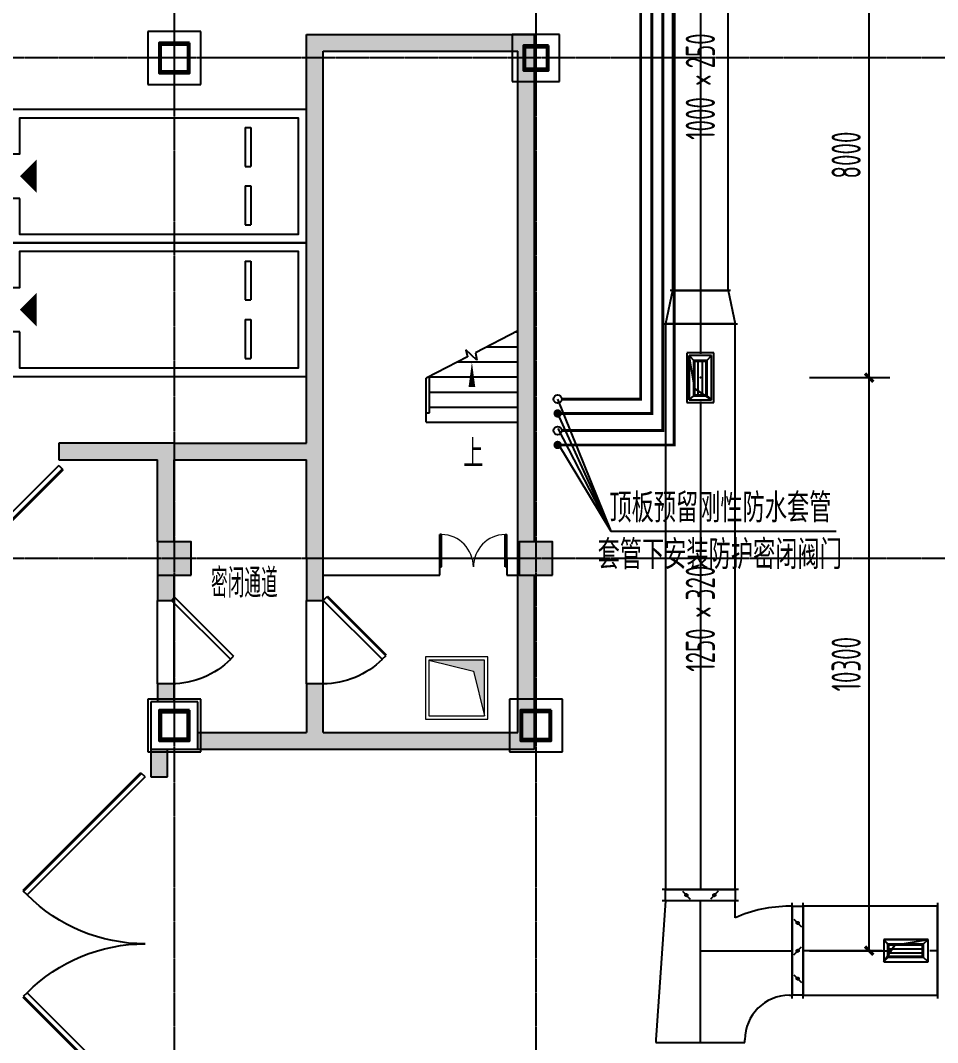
# Model space of a CAD drawing. Extents: x -20827274 to 1300756471, y -549375 to 3431892.
# Drawn here: x 50475 to 66960, y -243210 to -224835 of the extents above; entities that cross this region are included whole.
import ezdxf

# ---------------------------------------------------------------- set-up
doc = ezdxf.new("R2010")
doc.units = 0
doc.header["$LTSCALE"] = 10
for name, pattern in [('CENTER2', [1.125, 0.75, -0.125, 0.125, -0.125]), ('DASH', [0.35, 0.25, -0.1]), ('暖附图底图$0$DASH', [0.35, 0.25, -0.1]), ('暖附图底图$0$DOTE', [2.42, 2, -0.2, 0.02, -0.2])]:
    doc.linetypes.add(name, pattern=pattern)
for name, color, linetype in [('1-zs', 3, 'Continuous'), ('DIM_LEAD', 3, 'Continuous'), ('DUCT-排烟中心线', 5, 'CENTER2'), ('DUCT-排烟标注', 3, 'Continuous'), ('DUCT-排烟法兰', 4, 'Continuous'), ('DUCT-排烟管', 2, 'Continuous'), ('DUCT-排烟管立管', 2, 'Continuous'), ('DUCT-排烟管端线', 4, 'Continuous'), ('DUCT-排烟阀门', 7, 'Continuous'), ('DUCT-排风风口', 7, 'Continuous'), ('H-PIPE-空冷供水', 122, 'Continuous'), ('H-PIPE-空冷回水', 122, 'DASH'), ('H-TH_DIM', 3, 'Continuous'), ('H-VPIPE-空冷供水', 122, 'Continuous'), ('H-VPIPE-空冷回水', 122, 'DASH'), ('Hvac-Hide', 8, 'DASH'), ('PUB_HATCH', 8, 'Continuous'), ('暖附图底图$0$00-停车位', 8, 'Continuous'), ('暖附图底图$0$1-标注暖通', 8, 'Continuous'), ('暖附图底图$0$A-COLUMN', 8, 'Continuous'), ('暖附图底图$0$A-DIM_SYMB', 8, 'Continuous'), ('暖附图底图$0$A-PUB_HATCH', 8, 'Continuous'), ('暖附图底图$0$A-ROOM_NAME', 8, 'Continuous'), ('暖附图底图$0$A-STAIR', 8, 'Continuous'), ('暖附图底图$0$A-WALL', 8, 'Continuous'), ('暖附图底图$0$DOOR_FIRE', 8, 'Continuous'), ('暖附图底图$0$DOTE', 8, 'Continuous'), ('暖附图底图$0$R_人防洗消集水坑', 8, 'Continuous'), ('暖附图底图$0$S-柱', 8, 'Continuous'), ('暖附图底图$0$S-柱-填充', 8, 'Continuous'), ('暖附图底图$0$WINDOW_RF', 8, 'Continuous')]:
    doc.layers.add(name, color=color, linetype=linetype)
doc.styles.add('8B2_02', font='tssdeng.shx', dxfattribs={"width": 0.6, "bigfont": 'TSSDCHN.shx'})
doc.styles.add('8B2_02_T3', font='tssdeng.shx', dxfattribs={"width": 0.6, "bigfont": 'TSSDCHN.shx'})
doc.styles.add('TYDG_02', font='TSSDENG', dxfattribs={"width": 0.8, "bigfont": 'TSSDCHN'})
doc.styles.add('暖附图底图$0$8B2_02', font='tssdeng.shx', dxfattribs={"width": 0.6, "bigfont": 'TSSDCHN.shx'})
doc.styles.add('暖附图底图$0$_TCH_DIM', font='SIMPLEX', dxfattribs={"bigfont": 'GBCBIG'})
doc.dimstyles.new('_TCH_ARCH&&150', dxfattribs={"dimtxt": 525, "dimasz": 150, "dimexe": 375, "dimexo": 450, "dimgap": 150, "dimtad": 1, "dimdec": 0, "dimrnd": 50, "dimzin": 0, "dimdsep": 46, "dimtxsty": '8B2_02_T3', "dimblk": 'ARCHTICK', "dimcen": 0.09, "dimclrt": 7, "dimazin": 2, "dimtfac": 1, "dimtdec": 0, "dimtix": 1, "dimtmove": 2, "dimatfit": 3, "dimfxl": 0, "dimtolj": 1, "dimtzin": 0, "dimarcsym": 0})

# ---------------------------------------------------------------- blocks, each defined once
blk = doc.blocks.new('$风口$00000108')
for p, q in [((-250, 135), (-190, 75)), ((-250, -135), (-250, 135)), ((250, 135), (200, 75)), ((250, 135), (250, -135)), ((200, 25), (-190, 25)), ((-250, -135), (-190, -75)), ((200, -25), (-190, -25)), ((200, -75), (250, -135)), ((250, -135), (-250, -135))]:
    blk.add_line(p, q)
at = {"linetype": 'Continuous'}
blk.add_line((250, 135), (-250, 135), dxfattribs=at)
at = {"lineweight": 40}
for p, q in [((-190, 75), (200, 75)), ((-190, -75), (-190, 75)), ((200, 75), (200, -75)), ((-190, -75), (200, -75))]:
    blk.add_line(p, q, dxfattribs=at)
blk = doc.blocks.new('暖附图底图$0$车位2400x5300')
at = {"layer": '暖附图底图$0$00-停车位', "color": 251}
for p, q in [((-875, -1000), (-175, -1000)), ((-875, -1100), (-875, -1000)), ((-875, -1100), (-175, -1100)), ((-175, -1100), (-175, -1000)), ((175, -1000), (875, -1000)), ((175, -1100), (175, -1000)), ((175, -1100), (875, -1100)), ((875, -1100), (875, -1000)), ((400, -5300), (-400, -5300))]:
    blk.add_line(p, q, dxfattribs=at)
blk.add_lwpolyline([(400, -5150), (400, -5300), (1200, -5300), (1200, 0), (-1200, 0), (-1200, -5300), (-400, -5300), (-400, -5150), (-1050, -5150), (-1050, -150), (1050, -150), (1050, -5150), (400, -5150)], dxfattribs=at)
blk.add_lwpolyline([(0, -5150, 0, 600, 0), (0, -4850, 600, 600, 0)], format="xyseb", dxfattribs=at)
blk = doc.blocks.new('暖附图底图$0$洗消污水集水坑')
at = {"layer": '暖附图底图$0$R_人防洗消集水坑', "lineweight": 15}
h = blk.add_hatch(color=256, dxfattribs=at)
h.dxf.hatch_style = 1
h.paths.add_polyline_path([(161254, 16997), (162054, 17197), (161054, 17197), (161054, 16197)])
for points in [[(162114, 17257), (160994, 17257), (160994, 16137), (162114, 16137)], [(162054, 17197), (161054, 17197), (161054, 16197), (162054, 16197)]]:
    blk.add_lwpolyline(points, close=True, dxfattribs=at)
blk.add_lwpolyline([(161054, 16197), (161254, 16997), (162054, 17197)], dxfattribs=at)
blk = doc.blocks.new('暖附图底图$0$洗消坑')
at = {"layer": '暖附图底图$0$R_人防洗消集水坑', "lineweight": 15, "rotation": 270}
blk.add_blockref('暖附图底图$0$洗消污水集水坑', (108828, -200121), dxfattribs=at)
blk = doc.blocks.new('暖附图底图$0$A$C7EFF042E')
at = {"layer": '暖附图底图$0$A-COLUMN', "color": 6}
for p, q in [((36725, -44775), (35775, -44775)), ((35775, -44775), (35775, -45725)), ((36725, -45725), (36725, -44775)), ((43175, -44825), (42325, -44825)), ((42325, -44825), (42325, -45675)), ((43175, -45675), (43175, -44825)), ((35775, -45725), (36725, -45725)), ((42325, -45675), (43175, -45675)), ((36725, -56775), (35775, -56775)), ((35775, -56775), (35775, -57725)), ((36725, -57725), (36725, -56775)), ((43225, -56775), (42275, -56775)), ((42275, -56775), (42275, -57725)), ((43225, -57725), (43225, -56775)), ((35775, -57725), (36725, -57725)), ((42275, -57725), (43225, -57725))]:
    blk.add_line(p, q, dxfattribs=at)
at = {"layer": '暖附图底图$0$S-柱', "color": 6, "lineweight": 35}
for points in [[(36525, -44975), (35975, -44975), (35975, -45525), (36525, -45525)], [(36525, -44975), (35975, -44975), (35975, -45525), (36525, -45525)], [(42975, -45025), (42525, -45025), (42525, -45475), (42975, -45475)], [(42975, -45025), (42525, -45025), (42525, -45475), (42975, -45475)], [(36525, -56975), (35975, -56975), (35975, -57525), (36525, -57525)], [(36525, -56975), (35975, -56975), (35975, -57525), (36525, -57525)], [(43025, -56975), (42475, -56975), (42475, -57525), (43025, -57525)], [(43025, -56975), (42475, -56975), (42475, -57525), (43025, -57525)]]:
    blk.add_lwpolyline(points, close=True, dxfattribs=at)
at = {"layer": '暖附图底图$0$S-柱-填充', "color": 6, "lineweight": 35}
for points in [[(36495, -45495), (36005, -45495), (36005, -45005), (36495, -45005)], [(42945, -45445), (42555, -45445), (42555, -45055), (42945, -45055)], [(36495, -57495), (36005, -57495), (36005, -57005), (36495, -57005)], [(42995, -57495), (42505, -57495), (42505, -57005), (42995, -57005)]]:
    blk.add_lwpolyline(points, close=True, dxfattribs=at)
blk = doc.blocks.new('暖附图底图$0$$DorLib2D$00000084')
for p, q in [((-0.207, 0.807), (-0.16, 0.854)), ((0.5, 0.1), (-0.207, 0.807)), ((0.5, 0.1), (0.547, 0.147))]:
    blk.add_line(p, q)
at = {"const_width": 0.0333}
blk.add_lwpolyline([(0.547, 0.147), (-0.16, 0.854)], dxfattribs=at)
blk.add_arc((0.5, 0.1), 1, 135, 180)
blk = doc.blocks.new('_FZH')
blk.add_lwpolyline([(-0.5, -0.5), (0.5, -0.5), (0.5, 0.5), (-0.5, 0.5)], close=True)
at = {"layer": 'PUB_HATCH'}
blk.add_solid([(-0.5, -0.5), (0.5, -0.5), (-0.5, 0.5), (0.5, 0.5)], dxfattribs=at)
blk = doc.blocks.new('暖附图底图$0$$DorLib2D$00000002')
for p, q in [((-0.5, 0), (-0.5, 0.4875)), ((-0.475, 0.4875), (-0.5, 0.4875)), ((-0.475, 0), (-0.475, 0.4875)), ((0.475, 0), (0.475, 0.4875)), ((0.475, 0.4875), (0.5, 0.4875)), ((0.5, 0), (0.5, 0.4875)), ((-0.5, 0), (-0.475, 0)), ((0.5, 0), (0.475, 0))]:
    blk.add_line(p, q)
at = {"lineweight": 13}
for centre, start, end in [((-0.4875, 0), 0, 88.53072), ((0.4875, 0), 91.46928, 180)]:
    blk.add_arc(centre, 0.4875, start, end, dxfattribs=at)
blk = doc.blocks.new('暖附图底图$0$$DorLib2D$00000091')
for p, q in [((-0.1464, 0.3952), (-0.1582, 0.407)), ((0.1464, 0.3952), (0.1582, 0.407)), ((-0.5, 0.0417), (-0.1464, 0.3952)), ((0.5, 0.0417), (0.1464, 0.3952)), ((-0.5, 0.0417), (-0.5118, 0.0535)), ((0.5, 0.0417), (0.5118, 0.0535))]:
    blk.add_line(p, q)
at = {"const_width": 0.00833}
for points in [[(-0.5118, 0.0535), (-0.1582, 0.407)], [(0.5118, 0.0535), (0.1582, 0.407)]]:
    blk.add_lwpolyline(points, dxfattribs=at)
for centre, start, end in [((-0.5, 0.0417), 0, 45), ((0.5, 0.0417), 135, 180)]:
    blk.add_arc(centre, 0.5, start, end)
blk = doc.blocks.new('暖附图底图$0$$DorLib2D$00000081')
for p, q in [((-0.207, 0.774), (-0.169, 0.811)), ((0.5, 0.067), (-0.207, 0.774)), ((0.538, 0.104), (-0.169, 0.811)), ((0.5, 0.067), (0.538, 0.104))]:
    blk.add_line(p, q)
blk.add_arc((0.5, 0.067), 1, 135, 180)
blk = doc.blocks.new('暖附图底图$0$AFSFCS')
at = {"layer": '暖附图底图$0$A-PUB_HATCH'}
for points in [[(55616.4, -225085.4), (55916.4, -225385.4), (59416.4, -225385.4), (59716.4, -225085.4)], [(55716.4, -232602.1), (55916.4, -232635.4), (55916.4, -225385.4), (55616.4, -225085.4), (55616.4, -232435.4)], [(59441.4, -234510.4), (59441.4, -234210.4), (59716.4, -234210.4), (59716.4, -225085.4), (59416.4, -225385.4), (59416.4, -234510.4)], [(53241.4, -232435.4), (51166.4, -232435.4), (51166.4, -232735.4), (52941.4, -232735.4), (53141.4, -232635.4)], [(53141.4, -232635.4), (53241.4, -232735.4), (55616.4, -232735.4), (55716.4, -232602.1), (55616.4, -232435.4), (53241.4, -232435.4)], [(55616.4, -234510.4), (55916.4, -234510.4), (55916.4, -232635.4), (55716.4, -232602.1), (55616.4, -232735.4)], [(52941.4, -234210.4), (53241.4, -234210.4), (53241.4, -232735.4), (53141.4, -232635.4), (52941.4, -232735.4)], [(55616.4, -234510.4), (55616.4, -235260.4), (55916.4, -235260.4), (55916.4, -234510.4)], [(59716.4, -234810.4), (59441.4, -234810.4), (59441.4, -234510.4), (59416.4, -234510.4), (59416.4, -237635.4), (59716.4, -237935.4)], [(53241.4, -234810.4), (52941.4, -234810.4), (52941.4, -235260.4), (53241.4, -235260.4)], [(52941.4, -237085.4), (53241.4, -237085.4), (53241.4, -236760.4), (52941.4, -236760.4)], [(55916.4, -237635.4), (55916.4, -236760.4), (55616.4, -236760.4), (55616.4, -237635.4), (55783.1, -237735.4)], [(53666.4, -237635.4), (53666.4, -237935.4), (55816.4, -237935.4), (55783.1, -237735.4), (55616.4, -237635.4)], [(55783.1, -237735.4), (55816.4, -237935.4), (59716.4, -237935.4), (59416.4, -237635.4), (55916.4, -237635.4)], [(53116.4, -237935.4), (52816.4, -237935.4), (52816.4, -238435.4), (53116.4, -238435.4)]]:
    blk.add_hatch(color=256, dxfattribs=at).paths.add_polyline_path(points)
at = {"layer": '暖附图底图$0$A-COLUMN'}
for p, q in [((53666.4, -237085.4), (52816.4, -237085.4)), ((52816.4, -237085.4), (52816.4, -237935.4)), ((53666.4, -237935.4), (53666.4, -237085.4)), ((52816.4, -237935.4), (53666.4, -237935.4))]:
    blk.add_line(p, q, dxfattribs=at)
at = {"layer": '暖附图底图$0$A-COLUMN', "const_width": 20}
blk.add_lwpolyline([(53016.4, -237735.4), (53016.4, -237285.4), (53466.4, -237285.4), (53466.4, -237735.4)], close=True, dxfattribs=at)
at = {"layer": '暖附图底图$0$A-DIM_SYMB', "color": 3}
blk.add_lwpolyline([(58590.2, -232190.4, 0, 0, 0), (58590.2, -230975.4, 0, 120, 0), (58590.2, -231425.4, 0, 0, 0)], format="xyseb", dxfattribs=at)
at = {"layer": '暖附图底图$0$A-STAIR', "color": 3}
for p, q in [((59415.2, -230415.5), (58652.4, -230808.4)), ((59415.2, -232055.4), (59415.2, -230415.5)), ((59376.7, -230435.4), (59415.2, -230435.4)), ((58681, -230940.3), (58483.5, -230757.8)), ((58483.5, -230757.8), (58510.4, -230881.5)), ((58852.4, -230705.4), (59415.2, -230705.4)), ((58510.4, -230881.5), (57765.2, -231265.3)), ((58652.4, -230808.4), (58681, -230940.3)), ((58328.1, -230975.4), (59415.2, -230975.4)), ((57765.2, -231890.4), (57765.2, -231265.3)), ((57765.2, -231890.4), (57765.2, -231265.3)), ((57825.2, -231890.4), (57825.2, -231234.4)), ((57825.2, -231245.4), (59415.2, -231245.4)), ((57825.2, -231515.4), (59415.2, -231515.4)), ((57765.2, -232055.4), (57765.2, -231890.4)), ((57765.2, -231890.4), (57825.2, -231890.4)), ((57825.2, -231785.4), (59415.2, -231785.4)), ((57765.2, -232055.4), (59415.2, -232055.4))]:
    blk.add_line(p, q, dxfattribs=at)
at = {"layer": '暖附图底图$0$A-WALL'}
for p, q in [((55616.4, -225085.4), (59716.4, -225085.4)), ((55616.4, -232435.4), (55616.4, -225085.4)), ((59716.4, -234210.4), (59716.4, -225085.4)), ((55916.4, -225385.4), (59416.4, -225385.4)), ((55916.4, -232635.4), (55916.4, -225385.4)), ((59416.4, -234510.4), (59416.4, -225385.4)), ((53241.4, -232435.4), (51166.4, -232435.4)), ((51166.4, -232435.4), (51166.4, -232735.4)), ((53241.4, -232435.4), (55616.4, -232435.4)), ((51166.4, -232735.4), (52941.4, -232735.4)), ((52941.4, -234210.4), (52941.4, -232735.4)), ((53241.4, -234210.4), (53241.4, -232735.4)), ((53241.4, -232735.4), (55616.4, -232735.4)), ((55616.4, -234510.4), (55616.4, -232735.4)), ((55916.4, -234510.4), (55916.4, -232635.4)), ((55616.4, -234510.4), (55616.4, -235260.4)), ((55916.4, -235260.4), (55916.4, -234510.4)), ((58016.4, -234510.4), (55916.4, -234510.4)), ((58016.4, -234810.4), (58016.4, -234510.4)), ((59416.4, -234510.4), (59216.4, -234510.4)), ((59216.4, -234510.4), (59216.4, -234810.4)), ((59416.4, -237635.4), (59416.4, -234510.4)), ((52941.4, -234810.4), (52941.4, -235260.4)), ((53241.4, -235260.4), (53241.4, -234810.4)), ((55916.4, -234810.4), (58016.4, -234810.4)), ((59216.4, -234810.4), (59416.4, -234810.4)), ((59716.4, -237935.4), (59716.4, -234810.4)), ((52941.4, -235260.4), (53241.4, -235260.4)), ((55616.4, -235260.4), (55916.4, -235260.4)), ((53241.4, -236760.4), (52941.4, -236760.4)), ((52941.4, -236760.4), (52941.4, -237085.4)), ((53241.4, -237085.4), (53241.4, -236760.4)), ((55916.4, -236760.4), (55616.4, -236760.4)), ((55616.4, -236760.4), (55616.4, -237635.4)), ((55916.4, -237635.4), (55916.4, -236760.4)), ((53666.4, -237635.4), (55616.4, -237635.4)), ((55916.4, -237635.4), (59416.4, -237635.4)), ((52816.4, -237935.4), (52816.4, -238435.4)), ((53116.4, -238435.4), (53116.4, -237935.4)), ((53666.4, -237935.4), (55816.4, -237935.4)), ((55816.4, -237935.4), (59716.4, -237935.4)), ((52816.4, -238435.4), (53116.4, -238435.4))]:
    blk.add_line(p, q, dxfattribs=at)
at = {"layer": '暖附图底图$0$DOTE', "color": 16, "linetype": '暖附图底图$0$DOTE', "ltscale": 1.5}
for p, q in [((53241.4, -155629.3), (53241.4, -385768.2)), ((59741.4, -155629.3), (59741.4, -385768.2)), ((145070.3, -225510.4), (4332, -225510.4)), ((145070.3, -234510.4), (16241.4, -234510.4))]:
    blk.add_line(p, q, dxfattribs=at)
at = {"layer": '暖附图底图$0$WINDOW_RF'}
for p, q in [((52941.4, -236760.4, 150), (52941.4, -235260.4, 150)), ((53241.4, -236760.4, 150), (53241.4, -235260.4, 150)), ((55616.4, -236760.4, 150), (55616.4, -235260.4, 150)), ((55916.4, -236760.4, 150), (55916.4, -235260.4, 150))]:
    blk.add_line(p, q, dxfattribs=at)
for name, p in [('暖附图底图$0$洗消坑', (-67208.6, 124839.6)), ('暖附图底图$0$A$C7EFF042E', (16991.4, -180260.4))]:
    blk.add_blockref(name, p)
at = {"layer": '暖附图底图$0$00-停车位', "rotation": 270}
for p in [(55616.4, -227635.4), (55616.4, -230035.4)]:
    blk.add_blockref('暖附图底图$0$车位2400x5300', p, dxfattribs=at)
at = {"layer": '暖附图底图$0$A-COLUMN', "xscale": 600, "yscale": 600, "zscale": 600, "rotation": 90}
for p in [(53241.4, -234510.4), (59741.4, -234510.4)]:
    blk.add_blockref('_FZH', p, dxfattribs=at)
at = {"layer": '暖附图底图$0$DOOR_FIRE', "xscale": 1200, "yscale": 1200, "zscale": 300}
blk.add_blockref('暖附图底图$0$$DorLib2D$00000002', (58616.4, -234660.4), dxfattribs=at)
at = {"layer": '暖附图底图$0$WINDOW_RF', "xscale": -6000, "yscale": -6000, "zscale": 300}
blk.add_blockref('暖附图底图$0$$DorLib2D$00000091', (48166.4, -232585.4), dxfattribs=at)
at = {"layer": '暖附图底图$0$WINDOW_RF', "zscale": 300, "rotation": 90}
for name, p, xscale, yscale in [('暖附图底图$0$$DorLib2D$00000084', (55766.4, -236010.4), 1500, -1500), ('暖附图底图$0$$DorLib2D$00000081', (53091.4, -236010.4), 1500, -1500), ('暖附图底图$0$$DorLib2D$00000091', (52966.4, -241435.4), -6000, 6000)]:
    blk.add_blockref(name, p, dxfattribs=dict(at, xscale=xscale, yscale=yscale))
at = {"layer": '暖附图底图$0$A-DIM_SYMB', "color": 7, "style": '暖附图底图$0$_TCH_DIM'}
blk.add_text('上', height=506.4, dxfattribs=at).set_placement((58433.9, -232872.9))
at = {"layer": '暖附图底图$0$A-ROOM_NAME', "style": '暖附图底图$0$8B2_02', "width": 0.6}
blk.add_text('密闭通道', height=525, dxfattribs=at).set_placement((53901.6, -235214.1))
blk = doc.blocks.new('暖附图底图')
at = {"layer": '暖附图底图$0$1-标注暖通', "linetype": '暖附图底图$0$DASH'}
blk.add_blockref('暖附图底图$0$AFSFCS', (500000, 0), dxfattribs=at)
blk = doc.blocks.new('_ArchTick')
at = {"color": 0, "linetype": 'ByBlock', "const_width": 0.4}
blk.add_lwpolyline([(-0.5, -0.5), (0.5, 0.5)], dxfattribs=at)
blk = doc.blocks.new('*D1122')
at = {"layer": 'Defpoints', "color": 0, "transparency": 16777216}
for p in [(64208, -231256), (65730, -231256), (64208, -241560)]:
    blk.add_point(p, dxfattribs=at)
at = {"layer": 'H-TH_DIM', "color": 0, "lineweight": -2, "transparency": 16777216}
for p, q in [((64658, -231256), (66105, -231256)), ((65730, -241560), (65730, -231256)), ((64658, -241560), (66105, -241560))]:
    blk.add_line(p, q, dxfattribs=at)
at = {"layer": 'H-TH_DIM', "color": 0, "lineweight": -2, "transparency": 16777216, "xscale": 150, "yscale": 150, "zscale": 150}
for p, rotation in [((65730, -231256), 90), ((65730, -241560), 270)]:
    blk.add_blockref('_ArchTick', p, dxfattribs=dict(at, rotation=rotation))
at = {"layer": 'H-TH_DIM', "color": 7, "transparency": 16777216, "insert": (65317, -236408), "char_height": 525, "attachment_point": 5, "rotation": 90, "style": '8B2_02_T3'}
blk.add_mtext('\\A1;10300', dxfattribs=at)
blk = doc.blocks.new('*D1123')
at = {"layer": 'Defpoints', "color": 0, "transparency": 16777216}
for p in [(64208, -223256), (65730, -223256), (64208, -231256)]:
    blk.add_point(p, dxfattribs=at)
at = {"layer": 'H-TH_DIM', "color": 0, "lineweight": -2, "transparency": 16777216}
for p, q in [((64658, -223256), (66105, -223256)), ((65730, -231256), (65730, -223256)), ((64658, -231256), (66105, -231256))]:
    blk.add_line(p, q, dxfattribs=at)
at = {"layer": 'H-TH_DIM', "color": 0, "lineweight": -2, "transparency": 16777216, "xscale": 150, "yscale": 150, "zscale": 150}
for p, rotation in [((65730, -223256), 90), ((65730, -231256), 270)]:
    blk.add_blockref('_ArchTick', p, dxfattribs=dict(at, rotation=rotation))
at = {"layer": 'H-TH_DIM', "color": 7, "transparency": 16777216, "insert": (65317, -227256), "char_height": 525, "attachment_point": 5, "rotation": 90, "style": '8B2_02_T3'}
blk.add_mtext('\\A1;8000', dxfattribs=at)

msp = doc.modelspace()

# ---------------------------------------------------------------- hatches: boundary and pattern name
at = {"layer": 'H-PIPE-空冷供水', "linetype": 'Continuous'}
for points in [[(61624, -231641.7), (61624, -231668), (61650.3, -231668)], [(61624, -231641.7), (61650.3, -231641.7), (61650.3, -231668)], [(62024, -232207.8), (62024, -232234), (62050.3, -232234)], [(62024, -232207.8), (62050.3, -232207.8), (62050.3, -232234)]]:
    msp.add_hatch(color=256, dxfattribs=at).paths.add_polyline_path(points)
at = {"layer": 'H-PIPE-空冷回水', "linetype": 'DASH'}
for points in [[(61824, -231901.3), (61824, -231927.6), (61850.3, -231927.6)], [(61824, -231901.3), (61850.3, -231901.3), (61850.3, -231927.6)], [(62224, -232467.4), (62224, -232493.6), (62250.3, -232493.6)], [(62224, -232467.4), (62250.3, -232467.4), (62250.3, -232493.6)]]:
    msp.add_hatch(color=256, dxfattribs=at).paths.add_polyline_path(points)
at = {"layer": 'H-VPIPE-空冷回水', "linetype": 'DASH'}
for points in [[(60206.4, -231901.3), (60204.7, -231885.7), (60199.9, -231870.8), (60192, -231857.2), (60181.6, -231845.6), (60168.9, -231836.4), (60154.5, -231830), (60139.2, -231826.7), (60123.5, -231826.7), (60108.2, -231830), (60093.9, -231836.4), (60081.2, -231845.6), (60070.7, -231857.2), (60062.9, -231870.8), (60058, -231885.7), (60056.4, -231901.3), (60058, -231916.9), (60062.9, -231931.8), (60070.7, -231945.4), (60081.2, -231957), (60093.9, -231966.3), (60108.2, -231972.6), (60123.5, -231975.9), (60139.2, -231975.9), (60154.5, -231972.6), (60168.9, -231966.3), (60181.6, -231957), (60192, -231945.4), (60199.9, -231931.8), (60204.7, -231916.9)], [(60206.4, -232467.4), (60204.7, -232451.8), (60199.9, -232436.9), (60192, -232423.3), (60181.6, -232411.6), (60168.9, -232402.4), (60154.5, -232396), (60139.2, -232392.8), (60123.5, -232392.8), (60108.2, -232396), (60093.9, -232402.4), (60081.2, -232411.6), (60070.7, -232423.3), (60062.9, -232436.9), (60058, -232451.8), (60056.4, -232467.4), (60058, -232483), (60062.9, -232497.9), (60070.7, -232511.4), (60081.2, -232523.1), (60093.9, -232532.3), (60108.2, -232538.7), (60123.5, -232541.9), (60139.2, -232541.9), (60154.5, -232538.7), (60168.9, -232532.3), (60181.6, -232523.1), (60192, -232511.4), (60199.9, -232497.9), (60204.7, -232483)]]:
    msp.add_hatch(color=256, dxfattribs=at).paths.add_polyline_path(points)

# ---------------------------------------------------------------- linework, layer by layer
at = {"layer": 'DIM_LEAD'}
for p, q in [((60131.4, -231641.7), (61085.4, -234017.5)), ((60131.4, -231901.3), (61085.4, -234017.5)), ((60134.3, -232172.5), (61085.4, -234017.5)), ((60131.4, -232426.2), (61085.4, -234017.5)), ((61085.4, -234017.5), (65139.1, -234017.5))]:
    msp.add_line(p, q, dxfattribs=at)
at = {"layer": 'DUCT-排烟中心线'}
for p, q in [((62696.3, -223686.2), (62696.3, -229689.7)), ((62696.3, -229689.9), (62696.3, -230289.9)), ((62696.3, -230290.1), (62696.3, -230826.2)), ((62696.3, -231686.2), (62696.3, -240460)), ((62696.3, -241560.4), (62696.3, -240660.4)), ((62696.3, -243210.4), (62696.3, -241560.4)), ((62696.3, -241560.4), (64346.3, -241560.4)), ((65963.9, -241560.4), (64546.7, -241560.4)), ((66959.9, -241560.4), (66823.9, -241560.4))]:
    msp.add_line(p, q, dxfattribs=at)
at = {"layer": 'DUCT-排烟法兰'}
for p, q in [((63241.3, -229689.8), (62151.3, -229689.8)), ((62026.3, -230290), (63366.3, -230290)), ((63381.3, -240460.1), (62011.3, -240460.1)), ((63381.3, -240660.3), (62011.3, -240660.3)), ((64346.4, -242420.4), (64346.4, -240700.4)), ((64546.6, -242420.4), (64546.6, -240700.4)), ((66960, -240700.4), (66960, -242420.4))]:
    msp.add_line(p, q, dxfattribs=at)
at = {"layer": 'DUCT-排烟法兰', "color": 18, "true_color": 0x000000}
for p in [(62696.3, -229689.7, 500), (62696.3, -229689.9, 500), (62696.3, -230289.9, 500), (62696.3, -230290.1, 500), (62696.3, -231256.2, -0.1), (62696.3, -231256.2, 0.1), (62696.3, -240460, 500), (62696.3, -240460.2, 500), (62696.3, -240660.2, 500), (62696.3, -240660.4, 500), (64346.3, -241560.4, 500), (64346.5, -241560.4, 500), (64546.5, -241560.4, 500), (64546.7, -241560.4, 500), (66959.9, -241560.4, 500), (62696.3, -243210.4, 500)]:
    msp.add_point(p, dxfattribs=at)
at = {"layer": 'DUCT-排烟管'}
for p, q in [((62196.3, -222334.4), (62196.3, -229689.7)), ((63196.3, -229689.7), (63196.3, -222334.4)), ((62196.3, -229689.9), (62071.3, -230289.9)), ((62196.3, -229689.7), (63196.3, -229689.7)), ((63196.3, -229689.9), (63321.3, -230289.9)), ((62071.3, -230290.1), (62071.3, -240460)), ((63321.3, -230290.1), (62071.3, -230290.1)), ((63321.3, -240460), (63321.3, -230290.1)), ((62071.3, -240460), (63321.3, -240460)), ((62071.3, -240660.2), (62071.3, -240460.2)), ((63321.3, -240460.2), (63321.3, -240660.2)), ((62071.3, -240660.4), (61896.3, -243160.4)), ((63321.3, -240967.4), (63321.3, -240660.4)), ((64346.3, -240760.4), (64296.3, -240760.4)), ((64346.5, -240760.4), (64546.5, -240760.4)), ((66959.9, -240760.4), (64546.7, -240760.4)), ((64546.7, -240760.4), (64546.7, -242360.4)), ((66959.9, -242360.4), (66959.9, -240760.4)), ((64296.3, -242360.4), (64346.3, -242360.4)), ((64546.5, -242360.4), (64346.5, -242360.4)), ((64546.7, -242360.4), (66959.9, -242360.4)), ((61896.3, -243160.4), (61896.3, -243210.4)), ((63496.3, -243210.4), (63496.3, -243160.4))]:
    msp.add_line(p, q, dxfattribs=at)
for radius, end in [(2400, 113.96948), (800, 180)]:
    msp.add_arc((64296.3, -243160.4), radius, 90, end, dxfattribs=at)
at = {"layer": 'DUCT-排烟管', "color": 18, "true_color": 0x000000}
for p in [(62696.3, -229689.9, 500), (62696.3, -230289.9, 500), (62696.3, -240660.4, 500), (64346.3, -241560.4, 500), (62696.3, -243210.4, 500)]:
    msp.add_point(p, dxfattribs=at)
at = {"layer": 'DUCT-排烟管立管'}
for p, q in [((62896.3, -230856.2), (62496.3, -230856.2)), ((62496.3, -230856.2), (62496.3, -231656.2)), ((62896.3, -231656.2), (62896.3, -230856.2)), ((62496.3, -231656.2), (62896.3, -231656.2)), ((66793.9, -241360.4), (65993.9, -241360.4)), ((65993.9, -241360.4), (65993.9, -241760.4)), ((66793.9, -241760.4), (66793.9, -241360.4)), ((65993.9, -241760.4), (66793.9, -241760.4))]:
    msp.add_line(p, q, dxfattribs=at)
at = {"layer": 'DUCT-排烟管端线'}
for p, q in [((63196.3, -229689.9), (62196.3, -229689.9)), ((62071.3, -230289.9), (63321.3, -230289.9)), ((62596.3, -231456.2), (62496.3, -230856.2)), ((62896.3, -231656.2), (62596.3, -231456.2)), ((63321.3, -240460.2), (62071.3, -240460.2)), ((63321.3, -240660.2), (62071.3, -240660.2)), ((63321.3, -240660.4), (62071.3, -240660.4)), ((64346.3, -242360.4), (64346.3, -240760.4)), ((64346.5, -240760.4), (64346.5, -242360.4)), ((64546.5, -240760.4), (64546.5, -242360.4)), ((66193.9, -241460.4), (66793.9, -241360.4)), ((65993.9, -241760.4), (66193.9, -241460.4)), ((61896.3, -243210.4), (63496.3, -243210.4))]:
    msp.add_line(p, q, dxfattribs=at)
at = {"layer": 'DUCT-排烟阀门'}
for p, q in [((62376.3, -240490.2), (62516.3, -240630.2)), ((63016.3, -240490.2), (62876.3, -240630.2)), ((62424.2, -240558.2), (62424.9, -240554.1)), ((62424.2, -240562.2), (62424.2, -240558.2)), ((62424.9, -240566.3), (62424.2, -240562.2)), ((62424.9, -240554.1), (62426.4, -240550.3)), ((62426.4, -240570.1), (62424.9, -240566.3)), ((62426.4, -240550.3), (62428.6, -240546.9)), ((62428.6, -240573.6), (62426.4, -240570.1)), ((62428.6, -240546.9), (62431.3, -240543.8)), ((62431.3, -240576.6), (62428.6, -240573.6)), ((62431.3, -240543.8), (62434.6, -240541.4)), ((62431.3, -240559.5), (62431.7, -240556.7)), ((62431.4, -240562.3), (62431.3, -240559.5)), ((62434.6, -240579), (62431.3, -240576.6)), ((62432.1, -240565.1), (62431.4, -240562.3)), ((62431.7, -240556.7), (62432.6, -240554)), ((62433.3, -240567.7), (62432.1, -240565.1)), ((62432.6, -240554), (62434, -240551.5)), ((62434.9, -240570), (62433.3, -240567.7)), ((62434, -240551.5), (62435.9, -240549.3)), ((62434.6, -240541.4), (62438.3, -240539.5)), ((62438.3, -240580.9), (62434.6, -240579)), ((62437, -240572), (62434.9, -240570)), ((62435.5, -240559.7), (62435.8, -240557.7)), ((62435.6, -240561.7), (62435.5, -240559.7)), ((62436.1, -240563.7), (62435.6, -240561.7)), ((62435.8, -240557.7), (62436.5, -240555.7)), ((62435.9, -240549.3), (62438.1, -240547.6)), ((62437, -240565.6), (62436.1, -240563.7)), ((62436.5, -240555.7), (62437.5, -240554)), ((62438.1, -240567.2), (62437, -240565.6)), ((62439.4, -240573.5), (62437, -240572)), ((62437.5, -240554), (62438.9, -240552.4)), ((62438.1, -240547.6), (62440.7, -240546.3)), ((62439.6, -240568.6), (62438.1, -240567.2)), ((62438.3, -240539.5), (62442.2, -240538.4)), ((62442.2, -240582), (62438.3, -240580.9)), ((62438.9, -240552.4), (62440.5, -240551.2)), ((62442, -240574.6), (62439.4, -240573.5)), ((62441.3, -240569.7), (62439.6, -240568.6)), ((62440.5, -240551.2), (62442.3, -240550.2)), ((62440.7, -240546.3), (62443.4, -240545.5)), ((62443.2, -240570.5), (62441.3, -240569.7)), ((62444.8, -240575.1), (62442, -240574.6)), ((62442.2, -240538.4), (62446.3, -240538)), ((62446.3, -240582.4), (62442.2, -240582)), ((62442.3, -240550.2), (62444.2, -240549.7)), ((62445.2, -240570.9), (62443.2, -240570.5)), ((62443.4, -240545.5), (62446.3, -240545.2)), ((62444.2, -240549.7), (62446.3, -240549.5)), ((62447.7, -240575.1), (62444.8, -240575.1)), ((62447.3, -240570.9), (62445.2, -240570.9)), ((62446.3, -240538), (62450.3, -240538.4)), ((62446.3, -240545.2), (62449.1, -240545.5)), ((62446.3, -240549.5), (62448.3, -240549.7)), ((62450.3, -240582), (62446.3, -240582.4)), ((62449.3, -240570.5), (62447.3, -240570.9)), ((62450.5, -240574.6), (62447.7, -240575.1)), ((62448.3, -240549.7), (62450.2, -240550.2)), ((62449.1, -240545.5), (62451.8, -240546.3)), ((62451.2, -240569.7), (62449.3, -240570.5)), ((62450.2, -240550.2), (62452.1, -240551.2)), ((62450.3, -240538.4), (62454.3, -240539.5)), ((62454.3, -240580.9), (62450.3, -240582)), ((62453.1, -240573.5), (62450.5, -240574.6)), ((62452.9, -240568.6), (62451.2, -240569.7)), ((62451.8, -240546.3), (62454.4, -240547.6)), ((62452.1, -240551.2), (62453.7, -240552.4)), ((62454.4, -240567.2), (62452.9, -240568.6)), ((62455.5, -240572), (62453.1, -240573.5)), ((62453.7, -240552.4), (62455, -240554)), ((62454.3, -240539.5), (62457.9, -240541.4)), ((62457.9, -240579), (62454.3, -240580.9)), ((62454.4, -240547.6), (62456.6, -240549.3)), ((62455.6, -240565.6), (62454.4, -240567.2)), ((62455, -240554), (62456, -240555.7)), ((62457.6, -240570), (62455.5, -240572)), ((62456.4, -240563.7), (62455.6, -240565.6)), ((62456, -240555.7), (62456.7, -240557.7)), ((62456.9, -240561.7), (62456.4, -240563.7)), ((62456.6, -240549.3), (62458.5, -240551.5)), ((62456.7, -240557.7), (62457, -240559.7)), ((62457, -240559.7), (62456.9, -240561.7)), ((62459.3, -240567.7), (62457.6, -240570)), ((62457.9, -240541.4), (62461.2, -240543.8)), ((62461.2, -240576.6), (62457.9, -240579)), ((62458.5, -240551.5), (62459.9, -240554)), ((62460.4, -240565.1), (62459.3, -240567.7)), ((62459.9, -240554), (62460.8, -240556.7)), ((62461.1, -240562.3), (62460.4, -240565.1)), ((62460.8, -240556.7), (62461.2, -240559.5)), ((62461.2, -240559.5), (62461.1, -240562.3)), ((62461.2, -240543.8), (62463.9, -240546.9)), ((62463.9, -240573.6), (62461.2, -240576.6)), ((62463.9, -240546.9), (62466.1, -240550.3)), ((62466.1, -240570.1), (62463.9, -240573.6)), ((62466.1, -240550.3), (62467.6, -240554.1)), ((62467.6, -240566.3), (62466.1, -240570.1)), ((62467.6, -240554.1), (62468.3, -240558.2)), ((62468.3, -240562.2), (62467.6, -240566.3)), ((62468.3, -240558.2), (62468.3, -240562.2)), ((62924.2, -240558.2), (62924.9, -240554.1)), ((62924.2, -240562.2), (62924.2, -240558.2)), ((62924.9, -240566.3), (62924.2, -240562.2)), ((62924.9, -240554.1), (62926.4, -240550.3)), ((62926.4, -240570.1), (62924.9, -240566.3)), ((62926.4, -240550.3), (62928.6, -240546.9)), ((62928.6, -240573.6), (62926.4, -240570.1)), ((62928.6, -240546.9), (62931.3, -240543.8)), ((62931.3, -240576.6), (62928.6, -240573.6)), ((62931.3, -240543.8), (62934.6, -240541.4)), ((62931.3, -240559.5), (62931.7, -240556.7)), ((62931.4, -240562.3), (62931.3, -240559.5)), ((62934.6, -240579), (62931.3, -240576.6)), ((62932.1, -240565.1), (62931.4, -240562.3)), ((62931.7, -240556.7), (62932.6, -240554)), ((62933.3, -240567.7), (62932.1, -240565.1)), ((62932.6, -240554), (62934, -240551.5)), ((62934.9, -240570), (62933.3, -240567.7)), ((62934, -240551.5), (62935.9, -240549.3)), ((62934.6, -240541.4), (62938.3, -240539.5)), ((62938.3, -240580.9), (62934.6, -240579)), ((62937, -240572), (62934.9, -240570)), ((62935.5, -240559.7), (62935.8, -240557.7)), ((62935.6, -240561.7), (62935.5, -240559.7)), ((62936.1, -240563.7), (62935.6, -240561.7)), ((62935.8, -240557.7), (62936.5, -240555.7)), ((62935.9, -240549.3), (62938.1, -240547.6)), ((62937, -240565.6), (62936.1, -240563.7)), ((62936.5, -240555.7), (62937.5, -240554)), ((62938.1, -240567.2), (62937, -240565.6)), ((62939.4, -240573.5), (62937, -240572)), ((62937.5, -240554), (62938.9, -240552.4)), ((62938.1, -240547.6), (62940.7, -240546.3)), ((62939.6, -240568.6), (62938.1, -240567.2)), ((62938.3, -240539.5), (62942.2, -240538.4)), ((62942.2, -240582), (62938.3, -240580.9)), ((62938.9, -240552.4), (62940.5, -240551.2)), ((62942, -240574.6), (62939.4, -240573.5)), ((62941.3, -240569.7), (62939.6, -240568.6)), ((62940.5, -240551.2), (62942.3, -240550.2)), ((62940.7, -240546.3), (62943.4, -240545.5)), ((62943.2, -240570.5), (62941.3, -240569.7)), ((62944.8, -240575.1), (62942, -240574.6)), ((62942.2, -240538.4), (62946.3, -240538)), ((62946.3, -240582.4), (62942.2, -240582)), ((62942.3, -240550.2), (62944.2, -240549.7)), ((62945.2, -240570.9), (62943.2, -240570.5)), ((62943.4, -240545.5), (62946.3, -240545.2)), ((62944.2, -240549.7), (62946.3, -240549.5)), ((62947.7, -240575.1), (62944.8, -240575.1)), ((62947.3, -240570.9), (62945.2, -240570.9)), ((62946.3, -240538), (62950.3, -240538.4)), ((62946.3, -240545.2), (62949.1, -240545.5)), ((62946.3, -240549.5), (62948.3, -240549.7)), ((62950.3, -240582), (62946.3, -240582.4)), ((62949.3, -240570.5), (62947.3, -240570.9)), ((62950.5, -240574.6), (62947.7, -240575.1)), ((62948.3, -240549.7), (62950.2, -240550.2)), ((62949.1, -240545.5), (62951.8, -240546.3)), ((62951.2, -240569.7), (62949.3, -240570.5)), ((62950.2, -240550.2), (62952.1, -240551.2)), ((62950.3, -240538.4), (62954.3, -240539.5)), ((62954.3, -240580.9), (62950.3, -240582)), ((62953.1, -240573.5), (62950.5, -240574.6)), ((62952.9, -240568.6), (62951.2, -240569.7)), ((62951.8, -240546.3), (62954.4, -240547.6)), ((62952.1, -240551.2), (62953.7, -240552.4)), ((62954.4, -240567.2), (62952.9, -240568.6)), ((62955.5, -240572), (62953.1, -240573.5)), ((62953.7, -240552.4), (62955, -240554)), ((62954.3, -240539.5), (62957.9, -240541.4)), ((62957.9, -240579), (62954.3, -240580.9)), ((62954.4, -240547.6), (62956.6, -240549.3)), ((62955.6, -240565.6), (62954.4, -240567.2)), ((62955, -240554), (62956, -240555.7)), ((62957.6, -240570), (62955.5, -240572)), ((62956.4, -240563.7), (62955.6, -240565.6)), ((62956, -240555.7), (62956.7, -240557.7)), ((62956.9, -240561.7), (62956.4, -240563.7)), ((62956.6, -240549.3), (62958.5, -240551.5)), ((62956.7, -240557.7), (62957, -240559.7)), ((62957, -240559.7), (62956.9, -240561.7)), ((62959.3, -240567.7), (62957.6, -240570)), ((62957.9, -240541.4), (62961.2, -240543.8)), ((62961.2, -240576.6), (62957.9, -240579)), ((62958.5, -240551.5), (62959.9, -240554)), ((62960.4, -240565.1), (62959.3, -240567.7)), ((62959.9, -240554), (62960.8, -240556.7)), ((62961.1, -240562.3), (62960.4, -240565.1)), ((62960.8, -240556.7), (62961.2, -240559.5)), ((62961.2, -240559.5), (62961.1, -240562.3)), ((62961.2, -240543.8), (62963.9, -240546.9)), ((62963.9, -240573.6), (62961.2, -240576.6)), ((62963.9, -240546.9), (62966.1, -240550.3)), ((62966.1, -240570.1), (62963.9, -240573.6)), ((62966.1, -240550.3), (62967.6, -240554.1)), ((62967.6, -240566.3), (62966.1, -240570.1)), ((62967.6, -240554.1), (62968.3, -240558.2)), ((62968.3, -240562.2), (62967.6, -240566.3)), ((62968.3, -240558.2), (62968.3, -240562.2)), ((64376.5, -240990.4), (64516.5, -241130.4)), ((64424.3, -241060.4), (64424.7, -241056.3)), ((64424.7, -241064.5), (64424.3, -241060.4)), ((64424.7, -241056.3), (64425.8, -241052.4)), ((64425.8, -241068.4), (64424.7, -241064.5)), ((64425.8, -241052.4), (64427.6, -241048.7)), ((64427.6, -241072.1), (64425.8, -241068.4)), ((64427.6, -241048.7), (64430.1, -241045.5)), ((64430.1, -241075.3), (64427.6, -241072.1)), ((64430.1, -241045.5), (64433.1, -241042.7)), ((64433.1, -241078.1), (64430.1, -241075.3)), ((64431.5, -241060.4), (64431.7, -241057.6)), ((64431.7, -241063.2), (64431.5, -241060.4)), ((64431.7, -241057.6), (64432.5, -241054.8)), ((64432.5, -241066), (64431.7, -241063.2)), ((64432.5, -241054.8), (64433.8, -241052.3)), ((64433.8, -241068.5), (64432.5, -241066)), ((64433.1, -241042.7), (64436.6, -241040.6)), ((64436.6, -241080.2), (64433.1, -241078.1)), ((64433.8, -241052.3), (64435.6, -241050)), ((64435.6, -241070.8), (64433.8, -241068.5)), ((64435.6, -241050), (64437.8, -241048.2)), ((64437.8, -241072.6), (64435.6, -241070.8)), ((64435.7, -241060.4), (64435.9, -241058.3)), ((64435.9, -241062.5), (64435.7, -241060.4)), ((64435.9, -241058.3), (64436.5, -241056.3)), ((64436.5, -241064.5), (64435.9, -241062.5)), ((64436.5, -241056.3), (64437.5, -241054.4)), ((64437.5, -241066.4), (64436.5, -241064.5)), ((64436.6, -241040.6), (64440.4, -241039.1)), ((64440.4, -241081.7), (64436.6, -241080.2)), ((64437.5, -241054.4), (64438.9, -241052.8)), ((64438.9, -241068), (64437.5, -241066.4)), ((64437.8, -241048.2), (64440.2, -241046.8)), ((64440.2, -241074.1), (64437.8, -241072.6)), ((64438.9, -241052.8), (64440.5, -241051.5)), ((64440.5, -241069.3), (64438.9, -241068)), ((64440.2, -241046.8), (64442.9, -241045.8)), ((64442.9, -241075), (64440.2, -241074.1)), ((64440.4, -241039.1), (64444.4, -241038.3)), ((64440.5, -241051.5), (64442.4, -241050.5)), ((64442.4, -241070.3), (64440.5, -241069.3)), ((64442.4, -241050.5), (64444.4, -241049.9)), ((64444.4, -241070.9), (64442.4, -241070.3)), ((64442.9, -241045.8), (64445.7, -241045.4)), ((64445.7, -241075.4), (64442.9, -241075)), ((64444.4, -241038.3), (64448.5, -241038.3)), ((64444.4, -241049.9), (64446.5, -241049.7)), ((64446.5, -241071.1), (64444.4, -241070.9)), ((64445.7, -241045.4), (64448.6, -241045.6)), ((64448.6, -241075.3), (64445.7, -241075.4)), ((64446.5, -241049.7), (64448.6, -241049.9)), ((64448.6, -241070.9), (64446.5, -241071.1)), ((64448.5, -241038.3), (64452.5, -241039.1)), ((64448.6, -241045.6), (64451.4, -241046.2)), ((64448.6, -241049.9), (64450.6, -241050.5)), ((64450.6, -241070.3), (64448.6, -241070.9)), ((64451.4, -241074.6), (64448.6, -241075.3)), ((64450.6, -241050.5), (64452.4, -241051.5)), ((64452.4, -241069.3), (64450.6, -241070.3)), ((64451.4, -241046.2), (64454, -241047.4)), ((64454, -241073.4), (64451.4, -241074.6)), ((64452.4, -241051.5), (64454, -241052.8)), ((64454, -241068), (64452.4, -241069.3)), ((64452.5, -241039.1), (64456.3, -241040.6)), ((64456.3, -241080.2), (64452.5, -241081.7)), ((64454, -241047.4), (64456.3, -241049.1)), ((64454, -241052.8), (64455.4, -241054.4)), ((64455.4, -241066.4), (64454, -241068)), ((64456.3, -241071.7), (64454, -241073.4)), ((64455.4, -241054.4), (64456.4, -241056.3)), ((64456.4, -241064.5), (64455.4, -241066.4)), ((64456.3, -241040.6), (64459.8, -241042.7)), ((64456.3, -241049.1), (64458.3, -241051.1)), ((64458.3, -241069.7), (64456.3, -241071.7)), ((64459.8, -241078.1), (64456.3, -241080.2)), ((64456.4, -241056.3), (64457, -241058.3)), ((64457, -241062.5), (64456.4, -241064.5)), ((64457, -241058.3), (64457.2, -241060.4)), ((64457.2, -241060.4), (64457, -241062.5)), ((64458.3, -241051.1), (64459.8, -241053.5)), ((64459.8, -241067.3), (64458.3, -241069.7)), ((64459.8, -241042.7), (64462.8, -241045.5)), ((64459.8, -241053.5), (64460.9, -241056.2)), ((64460.9, -241064.6), (64459.8, -241067.3)), ((64462.8, -241075.3), (64459.8, -241078.1)), ((64460.9, -241056.2), (64461.4, -241059)), ((64461.4, -241061.8), (64460.9, -241064.6)), ((64461.4, -241059), (64461.4, -241061.8)), ((64462.8, -241045.5), (64465.3, -241048.7)), ((64465.3, -241072.1), (64462.8, -241075.3)), ((64465.3, -241048.7), (64467.1, -241052.4)), ((64467.1, -241068.4), (64465.3, -241072.1)), ((64467.1, -241052.4), (64468.2, -241056.3)), ((64468.2, -241064.5), (64467.1, -241068.4)), ((64468.2, -241056.3), (64468.6, -241060.4)), ((64468.6, -241060.4), (64468.2, -241064.5)), ((64444.4, -241082.5), (64440.4, -241081.7)), ((64448.5, -241082.5), (64444.4, -241082.5)), ((64452.5, -241081.7), (64448.5, -241082.5)), ((64376.5, -241630.4), (64516.5, -241490.4)), ((64424.3, -241560.4), (64424.7, -241556.3)), ((64424.7, -241564.5), (64424.3, -241560.4)), ((64424.7, -241556.3), (64425.8, -241552.4)), ((64425.8, -241568.4), (64424.7, -241564.5)), ((64425.8, -241552.4), (64427.6, -241548.7)), ((64427.6, -241572.1), (64425.8, -241568.4)), ((64427.6, -241548.7), (64430.1, -241545.5)), ((64430.1, -241575.3), (64427.6, -241572.1)), ((64430.1, -241545.5), (64433.1, -241542.7)), ((64433.1, -241578.1), (64430.1, -241575.3)), ((64431.5, -241560.4), (64431.7, -241557.6)), ((64431.7, -241563.2), (64431.5, -241560.4)), ((64431.7, -241557.6), (64432.5, -241554.8)), ((64432.5, -241566), (64431.7, -241563.2)), ((64432.5, -241554.8), (64433.8, -241552.3)), ((64433.8, -241568.5), (64432.5, -241566)), ((64433.1, -241542.7), (64436.6, -241540.6)), ((64436.6, -241580.2), (64433.1, -241578.1)), ((64433.8, -241552.3), (64435.6, -241550)), ((64435.6, -241570.8), (64433.8, -241568.5)), ((64435.6, -241550), (64437.8, -241548.2)), ((64437.8, -241572.6), (64435.6, -241570.8)), ((64435.7, -241560.4), (64435.9, -241558.3)), ((64435.9, -241562.5), (64435.7, -241560.4)), ((64435.9, -241558.3), (64436.5, -241556.3)), ((64436.5, -241564.5), (64435.9, -241562.5)), ((64436.5, -241556.3), (64437.5, -241554.4)), ((64437.5, -241566.4), (64436.5, -241564.5)), ((64436.6, -241540.6), (64440.4, -241539.1)), ((64440.4, -241581.7), (64436.6, -241580.2)), ((64437.5, -241554.4), (64438.9, -241552.8)), ((64438.9, -241568), (64437.5, -241566.4)), ((64437.8, -241548.2), (64440.2, -241546.8)), ((64440.2, -241574.1), (64437.8, -241572.6)), ((64438.9, -241552.8), (64440.5, -241551.5)), ((64440.5, -241569.3), (64438.9, -241568)), ((64440.2, -241546.8), (64442.9, -241545.8)), ((64442.9, -241575), (64440.2, -241574.1)), ((64440.4, -241539.1), (64444.4, -241538.3)), ((64444.4, -241582.5), (64440.4, -241581.7)), ((64440.5, -241551.5), (64442.4, -241550.5)), ((64442.4, -241570.3), (64440.5, -241569.3)), ((64442.4, -241550.5), (64444.4, -241549.9)), ((64444.4, -241570.9), (64442.4, -241570.3)), ((64442.9, -241545.8), (64445.7, -241545.4)), ((64445.7, -241575.4), (64442.9, -241575)), ((64444.4, -241538.3), (64448.5, -241538.3)), ((64444.4, -241549.9), (64446.5, -241549.7)), ((64446.5, -241571.1), (64444.4, -241570.9)), ((64448.5, -241582.5), (64444.4, -241582.5)), ((64445.7, -241545.4), (64448.6, -241545.6)), ((64448.6, -241575.3), (64445.7, -241575.4)), ((64446.5, -241549.7), (64448.6, -241549.9)), ((64448.6, -241570.9), (64446.5, -241571.1)), ((64448.5, -241538.3), (64452.5, -241539.1)), ((64452.5, -241581.7), (64448.5, -241582.5)), ((64448.6, -241545.6), (64451.4, -241546.2)), ((64448.6, -241549.9), (64450.6, -241550.5)), ((64450.6, -241570.3), (64448.6, -241570.9)), ((64451.4, -241574.6), (64448.6, -241575.3)), ((64450.6, -241550.5), (64452.4, -241551.5)), ((64452.4, -241569.3), (64450.6, -241570.3)), ((64451.4, -241546.2), (64454, -241547.4)), ((64454, -241573.4), (64451.4, -241574.6)), ((64452.4, -241551.5), (64454, -241552.8)), ((64454, -241568), (64452.4, -241569.3)), ((64452.5, -241539.1), (64456.3, -241540.6)), ((64456.3, -241580.2), (64452.5, -241581.7)), ((64454, -241547.4), (64456.3, -241549.1)), ((64454, -241552.8), (64455.4, -241554.4)), ((64455.4, -241566.4), (64454, -241568)), ((64456.3, -241571.7), (64454, -241573.4)), ((64455.4, -241554.4), (64456.4, -241556.3)), ((64456.4, -241564.5), (64455.4, -241566.4)), ((64456.3, -241540.6), (64459.8, -241542.7)), ((64456.3, -241549.1), (64458.3, -241551.1)), ((64458.3, -241569.7), (64456.3, -241571.7)), ((64459.8, -241578.1), (64456.3, -241580.2)), ((64456.4, -241556.3), (64457, -241558.3)), ((64457, -241562.5), (64456.4, -241564.5)), ((64457, -241558.3), (64457.2, -241560.4)), ((64457.2, -241560.4), (64457, -241562.5)), ((64458.3, -241551.1), (64459.8, -241553.5)), ((64459.8, -241567.3), (64458.3, -241569.7)), ((64459.8, -241542.7), (64462.8, -241545.5)), ((64459.8, -241553.5), (64460.9, -241556.2)), ((64460.9, -241564.6), (64459.8, -241567.3)), ((64462.8, -241575.3), (64459.8, -241578.1)), ((64460.9, -241556.2), (64461.4, -241559)), ((64461.4, -241561.8), (64460.9, -241564.6)), ((64461.4, -241559), (64461.4, -241561.8)), ((64462.8, -241545.5), (64465.3, -241548.7)), ((64465.3, -241572.1), (64462.8, -241575.3)), ((64465.3, -241548.7), (64467.1, -241552.4)), ((64467.1, -241568.4), (64465.3, -241572.1)), ((64467.1, -241552.4), (64468.2, -241556.3)), ((64468.2, -241564.5), (64467.1, -241568.4)), ((64468.2, -241556.3), (64468.6, -241560.4)), ((64468.6, -241560.4), (64468.2, -241564.5)), ((64376.5, -241990.4), (64516.5, -242130.4)), ((64424.3, -242060.4), (64424.7, -242056.3)), ((64424.7, -242064.5), (64424.3, -242060.4)), ((64424.7, -242056.3), (64425.8, -242052.4)), ((64425.8, -242068.4), (64424.7, -242064.5)), ((64425.8, -242052.4), (64427.6, -242048.7)), ((64427.6, -242072.1), (64425.8, -242068.4)), ((64427.6, -242048.7), (64430.1, -242045.5)), ((64430.1, -242075.3), (64427.6, -242072.1)), ((64430.1, -242045.5), (64433.1, -242042.7)), ((64433.1, -242078.1), (64430.1, -242075.3)), ((64431.5, -242060.4), (64431.7, -242057.6)), ((64431.7, -242063.2), (64431.5, -242060.4)), ((64431.7, -242057.6), (64432.5, -242054.8)), ((64432.5, -242066), (64431.7, -242063.2)), ((64432.5, -242054.8), (64433.8, -242052.3)), ((64433.8, -242068.5), (64432.5, -242066)), ((64433.1, -242042.7), (64436.6, -242040.6)), ((64436.6, -242080.2), (64433.1, -242078.1)), ((64433.8, -242052.3), (64435.6, -242050)), ((64435.6, -242070.8), (64433.8, -242068.5)), ((64435.6, -242050), (64437.8, -242048.2)), ((64437.8, -242072.6), (64435.6, -242070.8)), ((64435.7, -242060.4), (64435.9, -242058.3)), ((64435.9, -242062.5), (64435.7, -242060.4)), ((64435.9, -242058.3), (64436.5, -242056.3)), ((64436.5, -242064.5), (64435.9, -242062.5)), ((64436.5, -242056.3), (64437.5, -242054.4)), ((64437.5, -242066.4), (64436.5, -242064.5)), ((64436.6, -242040.6), (64440.4, -242039.1)), ((64440.4, -242081.7), (64436.6, -242080.2)), ((64437.5, -242054.4), (64438.9, -242052.8)), ((64438.9, -242068), (64437.5, -242066.4)), ((64437.8, -242048.2), (64440.2, -242046.8)), ((64440.2, -242074.1), (64437.8, -242072.6)), ((64438.9, -242052.8), (64440.5, -242051.5)), ((64440.5, -242069.3), (64438.9, -242068)), ((64440.2, -242046.8), (64442.9, -242045.8)), ((64442.9, -242075), (64440.2, -242074.1)), ((64440.4, -242039.1), (64444.4, -242038.3)), ((64444.4, -242082.5), (64440.4, -242081.7)), ((64440.5, -242051.5), (64442.4, -242050.5)), ((64442.4, -242070.3), (64440.5, -242069.3)), ((64442.4, -242050.5), (64444.4, -242049.9)), ((64444.4, -242070.9), (64442.4, -242070.3)), ((64442.9, -242045.8), (64445.7, -242045.4)), ((64445.7, -242075.4), (64442.9, -242075)), ((64444.4, -242038.3), (64448.5, -242038.3)), ((64444.4, -242049.9), (64446.5, -242049.7)), ((64446.5, -242071.1), (64444.4, -242070.9)), ((64448.5, -242082.5), (64444.4, -242082.5)), ((64445.7, -242045.4), (64448.6, -242045.6)), ((64448.6, -242075.3), (64445.7, -242075.4)), ((64446.5, -242049.7), (64448.6, -242049.9)), ((64448.6, -242070.9), (64446.5, -242071.1)), ((64448.5, -242038.3), (64452.5, -242039.1)), ((64452.5, -242081.7), (64448.5, -242082.5)), ((64448.6, -242045.6), (64451.4, -242046.2)), ((64448.6, -242049.9), (64450.6, -242050.5)), ((64450.6, -242070.3), (64448.6, -242070.9)), ((64451.4, -242074.6), (64448.6, -242075.3)), ((64450.6, -242050.5), (64452.4, -242051.5)), ((64452.4, -242069.3), (64450.6, -242070.3)), ((64451.4, -242046.2), (64454, -242047.4)), ((64454, -242073.4), (64451.4, -242074.6)), ((64452.4, -242051.5), (64454, -242052.8)), ((64454, -242068), (64452.4, -242069.3)), ((64452.5, -242039.1), (64456.3, -242040.6)), ((64456.3, -242080.2), (64452.5, -242081.7)), ((64454, -242047.4), (64456.3, -242049.1)), ((64454, -242052.8), (64455.4, -242054.4)), ((64455.4, -242066.4), (64454, -242068)), ((64456.3, -242071.7), (64454, -242073.4)), ((64455.4, -242054.4), (64456.4, -242056.3)), ((64456.4, -242064.5), (64455.4, -242066.4)), ((64456.3, -242040.6), (64459.8, -242042.7)), ((64456.3, -242049.1), (64458.3, -242051.1)), ((64458.3, -242069.7), (64456.3, -242071.7)), ((64459.8, -242078.1), (64456.3, -242080.2)), ((64456.4, -242056.3), (64457, -242058.3)), ((64457, -242062.5), (64456.4, -242064.5)), ((64457, -242058.3), (64457.2, -242060.4)), ((64457.2, -242060.4), (64457, -242062.5)), ((64458.3, -242051.1), (64459.8, -242053.5)), ((64459.8, -242067.3), (64458.3, -242069.7)), ((64459.8, -242042.7), (64462.8, -242045.5)), ((64459.8, -242053.5), (64460.9, -242056.2)), ((64460.9, -242064.6), (64459.8, -242067.3)), ((64462.8, -242075.3), (64459.8, -242078.1)), ((64460.9, -242056.2), (64461.4, -242059)), ((64461.4, -242061.8), (64460.9, -242064.6)), ((64461.4, -242059), (64461.4, -242061.8)), ((64462.8, -242045.5), (64465.3, -242048.7)), ((64465.3, -242072.1), (64462.8, -242075.3)), ((64465.3, -242048.7), (64467.1, -242052.4)), ((64467.1, -242068.4), (64465.3, -242072.1)), ((64467.1, -242052.4), (64468.2, -242056.3)), ((64468.2, -242064.5), (64467.1, -242068.4)), ((64468.2, -242056.3), (64468.6, -242060.4)), ((64468.6, -242060.4), (64468.2, -242064.5))]:
    msp.add_line(p, q, dxfattribs=at)
at = {"layer": 'H-PIPE-空冷供水', "linetype": 'Continuous', "ltscale": 1.5, "const_width": 52.5}
for points in [[(61624, -231641.7), (61624, -208418.6)], [(62024, -232207.8), (62024, -208418.6)], [(60206.4, -231641.7), (61624, -231641.7)], [(60206.4, -232207.8), (62024, -232207.8)]]:
    msp.add_lwpolyline(points, dxfattribs=at)
at = {"layer": 'H-PIPE-空冷回水', "linetype": 'DASH', "ltscale": 1.5, "const_width": 52.5}
for points in [[(61824, -231901.3), (61824, -208418.6)], [(62224, -232467.4), (62224, -208418.6)], [(60206.4, -231901.3), (61824, -231901.3)], [(60206.4, -232467.4), (62224, -232467.4)]]:
    msp.add_lwpolyline(points, dxfattribs=at)
at = {"layer": 'H-VPIPE-空冷供水', "linetype": 'Continuous'}
for centre in [(60131.4, -231641.7), (60131.4, -232207.8)]:
    msp.add_circle(centre, 75, dxfattribs=at)
at = {"layer": 'Hvac-Hide'}
for p, q in [((62941.3, -230811.2), (62451.3, -230811.2)), ((62451.3, -230811.2), (62451.3, -231701.2)), ((62941.3, -231701.2), (62941.3, -230811.2)), ((62451.3, -231701.2), (62941.3, -231701.2))]:
    msp.add_line(p, q, dxfattribs=at)

# ---------------------------------------------------------------- block references
at = {"layer": '1-zs'}
msp.add_blockref('暖附图底图', (-500000, 0), dxfattribs=at)
at = {"layer": 'DUCT-排风风口', "xscale": 1.6, "yscale": -1.481481481481482}
for p, rotation in [((62696.3, -231256.2, 2600), 270), ((66393.9, -241560.4, 2600), 180)]:
    msp.add_blockref('$风口$00000108', p, dxfattribs=dict(at, rotation=rotation))

# ---------------------------------------------------------------- texts
at = {"layer": 'DIM_LEAD', "color": 7, "style": 'TYDG_02', "width": 0.8}
for s, p in [('顶板预留刚性防水套管', (61061.9, -233860)), ('套管下安装防护密闭阀门', (60850.2, -234700))]:
    msp.add_text(s, height=525, dxfattribs=at).set_placement(p)
at = {"layer": 'DUCT-排烟标注', "style": '8B2_02', "width": 0.6}
for s, p in [('250', (62958.8, -225697.1, -3600)), ('×', (62958.8, -226012.1, -3600)), ('1000', (62958.8, -226981.3, -3600)), ('320', (62958.8, -235260.1, 500)), ('×', (62958.8, -235575.1, 500)), ('1250', (62958.8, -236544.3, 500))]:
    msp.add_text(s, height=525, rotation=90, dxfattribs=at).set_placement(p)

# ---------------------------------------------------------------- dimensions: what is measured, and where the dimension line sits
at = {"layer": 'H-TH_DIM', "color": 1}
for p1, p2, picture, middle in [((64208.1, -231256.2), (64208.1, -223256.2), '*D1123', (65317.1, -227256.2)), ((64208.1, -241560.4), (64208.1, -231256.2), '*D1122', (65317.1, -236408.3))]:
    dim = msp.add_aligned_dim(p1=p1, p2=p2, distance=-1521.5, dimstyle='_TCH_ARCH&&150', dxfattribs=at)
    dim.commit()
    dim.dimension.update_dxf_attribs({"geometry": picture, "text_midpoint": middle})

doc.saveas('drawing.dxf')
